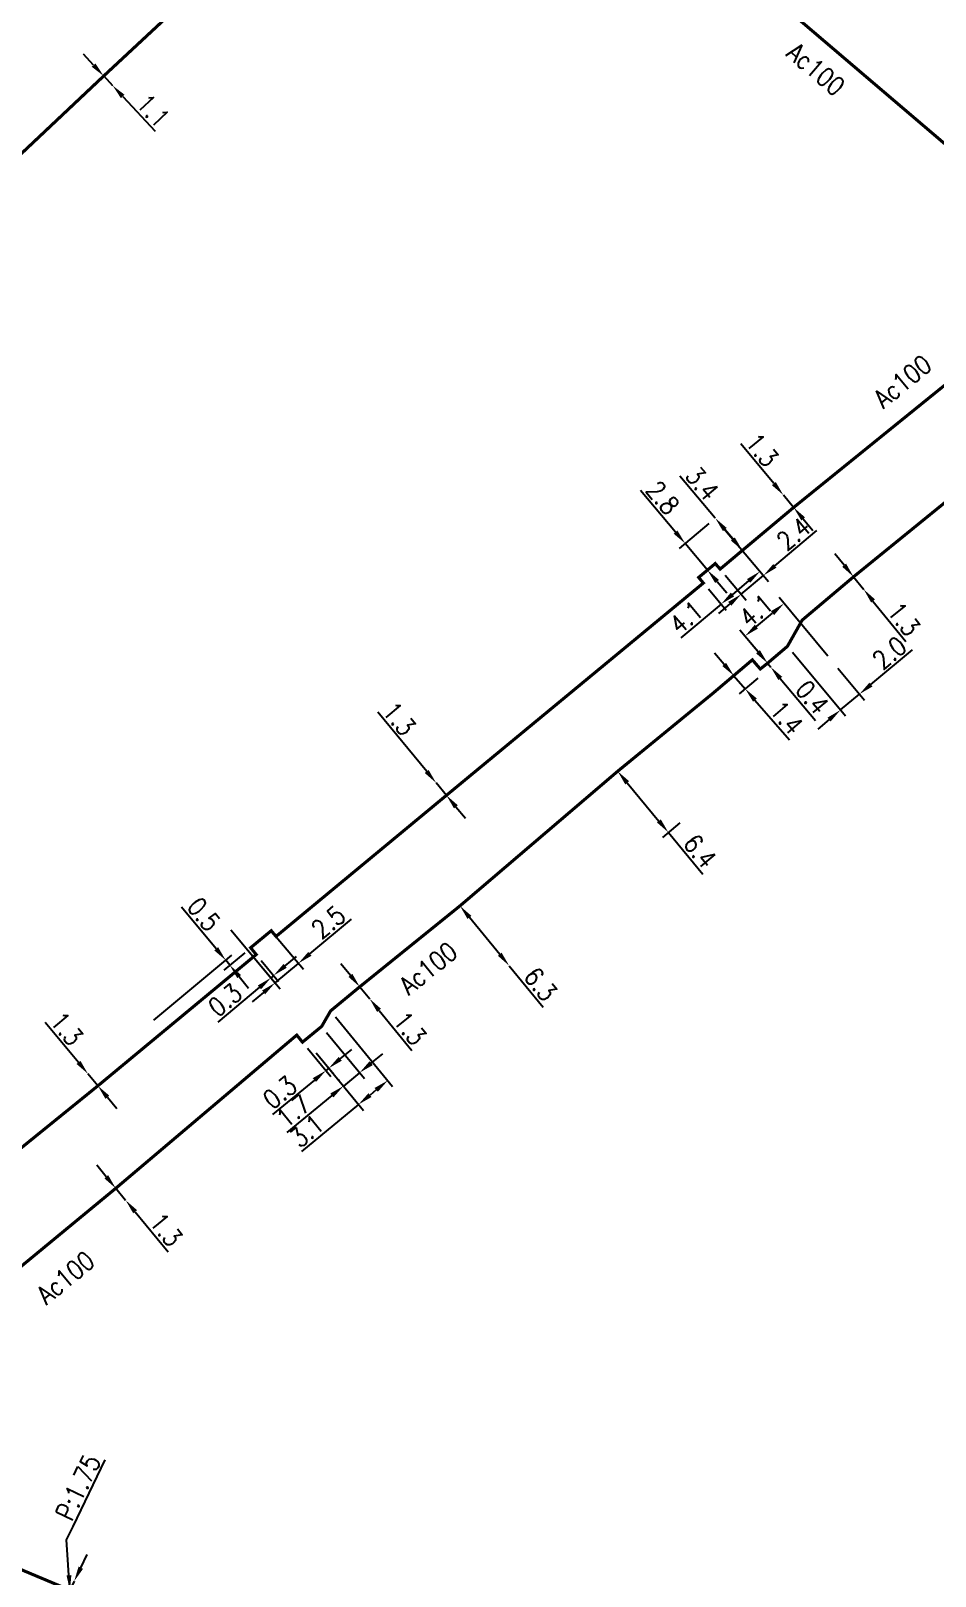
# Model space of a CAD drawing. Header units: millimetres. Extents: x 138988 to 140002, y 128990 to 130001.
# Drawn here: x 139111.2 to 139184.2, y 129249.7 to 129374.2 of the extents above; entities that cross this region are included whole.
import ezdxf
from ezdxf.enums import TextEntityAlignment as Align

# ---------------------------------------------------------------- set-up
doc = ezdxf.new("R2010")
doc.units = ezdxf.units.MM
doc.header["$PDMODE"] = 34
doc.linetypes.add('L_25_AP', pattern=[2000, 1000, 1000])
doc.layers.get('Defpoints').update_dxf_attribs({"linetype": 'CONTINUOUS'})
doc.layers.add('L_150', color=1, linetype='CONTINUOUS')
doc.styles.get("Standard").update_dxf_attribs({"font": 'romans.shx', "width": 0.85})
doc.dimstyles.get("Standard").update_dxf_attribs({"dimtxt": 1.5, "dimasz": 1.2, "dimexe": 0.625, "dimexo": 0.625, "dimgap": 0.25, "dimtad": 1, "dimdec": 1, "dimzin": 0, "dimdsep": 46, "dimtxsty": 'Standard', "dimcen": -0.5, "dimadec": 0, "dimazin": 0, "dimtfac": 1, "dimtdec": 1, "dimtmove": 0, "dimatfit": 3, "dimfxl": 0, "dimtolj": 1, "dimtzin": 0, "dimarcsym": 0})

# ---------------------------------------------------------------- blocks, each defined once
blk = doc.blocks.new('*D974')
at = {"layer": 'Defpoints', "color": 0, "linetype": 'Continuous', "transparency": 16777216}
for p in [(139128.97, 129300.36), (139126.96, 129299.35), (139120.67, 129294.12)]:
    blk.add_point(p, dxfattribs=at)
at = {"layer": 'L_150', "color": 0, "linetype": 'Continuous', "lineweight": -2, "transparency": 16777216}
for p, q in [((139126.2, 129300.27), (139123.4, 129303.63)), ((139121.15, 129294.52), (139127.44, 129299.75)), ((139128.49, 129299.96), (139126.8, 129298.56)), ((139127.28, 129298.96), (139126.96, 129299.35)), ((139128.05, 129298.04), (139128.81, 129297.11))]:
    blk.add_line(p, q, dxfattribs=at)
at = {"layer": 'L_150', "color": 0, "linetype": 'Continuous', "transparency": 16777216}
for points in [[(139126.35, 129300.4), (139126.04, 129300.14), (139126.96, 129299.35)], [(139128.2, 129298.16), (139127.89, 129297.91), (139127.28, 129298.96)]]:
    blk.add_solid(points, dxfattribs=at)
at = {"layer": 'L_150', "color": 0, "linetype": 'Continuous', "transparency": 16777216, "insert": (139125.19, 129303.05), "char_height": 1.5, "attachment_point": 5, "rotation": 309.6873}
blk.add_mtext('\\A1;0.5', dxfattribs=at)
blk = doc.blocks.new('*D975')
at = {"layer": 'Defpoints', "color": 0, "linetype": 'Continuous', "transparency": 16777216}
for p in [(139126.98, 129302.28), (139129.42, 129299.81), (139130.6, 129297.93)]:
    blk.add_point(p, dxfattribs=at)
at = {"layer": 'L_150', "color": 0, "linetype": 'Continuous', "lineweight": -2, "transparency": 16777216}
for p, q in [((139127.38, 129301.8), (139131, 129297.45)), ((139129.82, 129299.33), (139131.23, 129297.65)), ((139131.75, 129298.89), (139132.67, 129299.66)), ((139130.83, 129298.13), (139130.6, 129297.93)), ((139129.68, 129297.17), (139126.32, 129294.37))]:
    blk.add_line(p, q, dxfattribs=at)
at = {"layer": 'L_150', "color": 0, "linetype": 'Continuous', "transparency": 16777216}
for points in [[(139131.62, 129299.05), (139131.88, 129298.74), (139130.83, 129298.13)], [(139129.55, 129297.32), (139129.81, 129297.01), (139130.6, 129297.93)]]:
    blk.add_solid(points, dxfattribs=at)
at = {"layer": 'L_150', "color": 0, "linetype": 'Continuous', "transparency": 16777216, "insert": (139126.9, 129296.15), "char_height": 1.5, "attachment_point": 5, "rotation": 39.8017}
blk.add_mtext('\\A1;0.3', dxfattribs=at)
blk = doc.blocks.new('*D976')
at = {"layer": 'Defpoints', "color": 0, "linetype": 'Continuous', "transparency": 16777216}
for p in [(139126.98, 129302.28), (139130.63, 129301.73), (139130.94, 129297.53)]:
    blk.add_point(p, dxfattribs=at)
at = {"layer": 'L_150', "color": 0, "linetype": 'Continuous', "lineweight": -2, "transparency": 16777216}
for p, q in [((139127.38, 129301.8), (139131.34, 129297.05)), ((139133.74, 129299.87), (139137.1, 129302.67)), ((139131.03, 129301.25), (139133.22, 129298.62)), ((139130.94, 129297.53), (139132.82, 129299.1)), ((139130.02, 129296.76), (139129.09, 129295.99))]:
    blk.add_line(p, q, dxfattribs=at)
at = {"layer": 'L_150', "color": 0, "linetype": 'Continuous', "transparency": 16777216}
for points in [[(139133.62, 129300.02), (139133.87, 129299.71), (139132.82, 129299.1)], [(139129.89, 129296.91), (139130.14, 129296.61), (139130.94, 129297.53)]]:
    blk.add_solid(points, dxfattribs=at)
at = {"layer": 'L_150', "color": 0, "linetype": 'Continuous', "transparency": 16777216, "insert": (139135.24, 129302.42), "char_height": 1.5, "attachment_point": 5, "rotation": 39.8017}
blk.add_mtext('\\A1;2.5', dxfattribs=at)
blk = doc.blocks.new('*D977')
at = {"layer": 'Defpoints', "color": 0, "linetype": 'Continuous', "transparency": 16777216}
for p in [(139143.93, 129313.64), (139143.93, 129313.64), (139144.76, 129312.64)]:
    blk.add_point(p, dxfattribs=at)
at = {"layer": 'L_150', "color": 0, "linetype": 'Continuous', "lineweight": -2, "transparency": 16777216}
for p, q in [((139143.17, 129314.56), (139139.22, 129319.33)), ((139144.76, 129312.64), (139143.93, 129313.64)), ((139145.53, 129311.71), (139146.29, 129310.79))]:
    blk.add_line(p, q, dxfattribs=at)
at = {"layer": 'L_150', "color": 0, "linetype": 'Continuous', "transparency": 16777216}
for points in [[(139143.32, 129314.69), (139143.01, 129314.44), (139143.93, 129313.64)], [(139145.68, 129311.84), (139145.37, 129311.59), (139144.76, 129312.64)]]:
    blk.add_solid(points, dxfattribs=at)
at = {"layer": 'L_150', "color": 0, "linetype": 'Continuous', "transparency": 16777216, "insert": (139140.95, 129318.81), "char_height": 1.5, "attachment_point": 5, "rotation": 309.6167}
blk.add_mtext('\\A1;1.3', dxfattribs=at)
blk = doc.blocks.new('*D978')
at = {"layer": 'Defpoints', "color": 0, "linetype": 'Continuous', "transparency": 16777216}
for p in [(139166.44, 129334.98), (139166.83, 129330.87), (139170.33, 129330.36)]:
    blk.add_point(p, dxfattribs=at)
at = {"layer": 'L_150', "color": 0, "linetype": 'Continuous', "lineweight": -2, "transparency": 16777216}
for p, q in [((139166.84, 129334.5), (139170.73, 129329.88)), ((139171.24, 129331.13), (139174.64, 129333.98)), ((139167.23, 129330.39), (139168.93, 129328.37)), ((139168.53, 129328.85), (139170.33, 129330.36)), ((139167.61, 129328.07), (139166.69, 129327.3))]:
    blk.add_line(p, q, dxfattribs=at)
at = {"layer": 'L_150', "color": 0, "linetype": 'Continuous', "transparency": 16777216}
for points in [[(139171.12, 129331.28), (139171.37, 129330.98), (139170.33, 129330.36)], [(139167.48, 129328.23), (139167.74, 129327.92), (139168.53, 129328.85)]]:
    blk.add_solid(points, dxfattribs=at)
at = {"layer": 'L_150', "color": 0, "linetype": 'Continuous', "transparency": 16777216, "insert": (139172.76, 129333.71), "char_height": 1.5, "attachment_point": 5, "rotation": 40.0816}
blk.add_mtext('\\A1;2.4', dxfattribs=at)
blk = doc.blocks.new('*D979')
at = {"layer": 'Defpoints', "color": 0, "linetype": 'Continuous', "transparency": 16777216}
for p in [(139166.44, 129334.98), (139170.05, 129330.69), (139165.48, 129329.75)]:
    blk.add_point(p, dxfattribs=at)
at = {"layer": 'L_150', "color": 0, "linetype": 'Continuous', "lineweight": -2, "transparency": 16777216}
for p, q in [((139166.84, 129334.5), (139170.45, 129330.21)), ((139165.89, 129329.27), (139167.31, 129327.57)), ((139169.13, 129329.92), (139167.83, 129328.82)), ((139166.91, 129328.05), (139163.67, 129325.32))]:
    blk.add_line(p, q, dxfattribs=at)
at = {"layer": 'L_150', "color": 0, "linetype": 'Continuous', "transparency": 16777216}
for points in [[(139169, 129330.07), (139169.26, 129329.77), (139170.05, 129330.69)], [(139167.7, 129328.98), (139167.96, 129328.67), (139166.91, 129328.05)]]:
    blk.add_solid(points, dxfattribs=at)
at = {"layer": 'L_150', "color": 0, "linetype": 'Continuous', "transparency": 16777216, "insert": (139164.1, 129326.99), "char_height": 1.5, "attachment_point": 5, "rotation": 40.0816}
blk.add_mtext('\\A1;4.1', dxfattribs=at)
blk = doc.blocks.new('*D980')
at = {"layer": 'Defpoints', "color": 0, "linetype": 'Continuous', "transparency": 16777216}
for p in [(139166.39, 129334.94), (139164.01, 129332.94), (139166.44, 129331.32)]:
    blk.add_point(p, dxfattribs=at)
at = {"layer": 'L_150', "color": 0, "linetype": 'Continuous', "lineweight": -2, "transparency": 16777216}
for p, q in [((139163.23, 129333.85), (139160.42, 129337.2)), ((139165.91, 129334.54), (139163.53, 129332.53)), ((139165.81, 129330.79), (139164.01, 129332.94)), ((139165.96, 129330.92), (139165.33, 129330.39)), ((139166.58, 129329.87), (139167.36, 129328.96))]:
    blk.add_line(p, q, dxfattribs=at)
at = {"layer": 'L_150', "color": 0, "linetype": 'Continuous', "transparency": 16777216}
for points in [[(139163.39, 129333.98), (139163.08, 129333.73), (139164.01, 129332.94)], [(139166.74, 129330), (139166.43, 129329.75), (139165.81, 129330.79)]]:
    blk.add_solid(points, dxfattribs=at)
at = {"layer": 'L_150', "color": 0, "linetype": 'Continuous', "transparency": 16777216, "insert": (139162.21, 129336.63), "char_height": 1.5, "attachment_point": 5, "rotation": 310.0816}
blk.add_mtext('\\A1;2.8', dxfattribs=at)
blk = doc.blocks.new('*D981')
at = {"layer": 'Defpoints', "color": 0, "linetype": 'Continuous', "transparency": 16777216}
for p in [(139166.44, 129334.98), (139166.44, 129334.98), (139168.63, 129332.38)]:
    blk.add_point(p, dxfattribs=at)
at = {"layer": 'L_150', "color": 0, "linetype": 'Continuous', "lineweight": -2, "transparency": 16777216}
for p, q in [((139166.44, 129334.98), (139163.58, 129338.37)), ((139167.85, 129333.3), (139167.21, 129334.06))]:
    blk.add_line(p, q, dxfattribs=at)
at = {"layer": 'L_150', "color": 0, "linetype": 'Continuous', "transparency": 16777216}
for points in [[(139167.36, 129334.19), (139167.06, 129333.93), (139166.44, 129334.98)], [(139168.01, 129333.43), (139167.7, 129333.17), (139168.63, 129332.38)]]:
    blk.add_solid(points, dxfattribs=at)
at = {"layer": 'L_150', "color": 0, "linetype": 'Continuous', "transparency": 16777216, "insert": (139165.39, 129337.78), "char_height": 1.5, "attachment_point": 5, "rotation": 310.0816}
blk.add_mtext('\\A1;3.4', dxfattribs=at)
blk = doc.blocks.new('*D982')
at = {"layer": 'Defpoints', "color": 0, "linetype": 'Continuous', "transparency": 16777216}
for p in [(139171.93, 129336.84), (139171.93, 129336.84), (139172.76, 129335.84)]:
    blk.add_point(p, dxfattribs=at)
at = {"layer": 'L_150', "color": 0, "linetype": 'Continuous', "lineweight": -2, "transparency": 16777216}
for p, q in [((139171.17, 129337.76), (139168.49, 129340.98)), ((139172.76, 129335.84), (139171.93, 129336.84)), ((139173.53, 129334.92), (139174.3, 129333.99))]:
    blk.add_line(p, q, dxfattribs=at)
at = {"layer": 'L_150', "color": 0, "linetype": 'Continuous', "transparency": 16777216}
for points in [[(139171.32, 129337.89), (139171.01, 129337.63), (139171.93, 129336.84)], [(139173.68, 129335.04), (139173.38, 129334.79), (139172.76, 129335.84)]]:
    blk.add_solid(points, dxfattribs=at)
at = {"layer": 'L_150', "color": 0, "linetype": 'Continuous', "transparency": 16777216, "insert": (139170.21, 129340.47), "char_height": 1.5, "attachment_point": 5, "rotation": 309.7479}
blk.add_mtext('\\A1;1.3', dxfattribs=at)
blk = doc.blocks.new('*D986')
at = {"layer": 'Defpoints', "color": 0, "linetype": 'Continuous', "transparency": 16777216}
for p in [(139118.09, 129280.97), (139118.89, 129280.01), (139118.89, 129280.01)]:
    blk.add_point(p, dxfattribs=at)
at = {"layer": 'L_150', "color": 0, "linetype": 'Continuous', "lineweight": -2, "transparency": 16777216}
for p, q in [((139117.33, 129281.9), (139116.57, 129282.83)), ((139118.09, 129280.97), (139118.89, 129280.01)), ((139119.65, 129279.08), (139122.32, 129275.85))]:
    blk.add_line(p, q, dxfattribs=at)
at = {"layer": 'L_150', "color": 0, "linetype": 'Continuous', "transparency": 16777216}
for points in [[(139117.48, 129282.03), (139117.18, 129281.77), (139118.09, 129280.97)], [(139119.81, 129279.21), (139119.5, 129278.96), (139118.89, 129280.01)]]:
    blk.add_solid(points, dxfattribs=at)
at = {"layer": 'L_150', "color": 0, "linetype": 'Continuous', "transparency": 16777216, "insert": (139122.14, 129277.64), "char_height": 1.5, "attachment_point": 5, "rotation": 309.5068}
blk.add_mtext('\\A1;1.3', dxfattribs=at)
blk = doc.blocks.new('*D987')
at = {"layer": 'Defpoints', "color": 0, "linetype": 'Continuous', "transparency": 16777216}
for p in [(139137.77, 129297.21), (139138.57, 129296.24), (139138.57, 129296.24)]:
    blk.add_point(p, dxfattribs=at)
at = {"layer": 'L_150', "color": 0, "linetype": 'Continuous', "lineweight": -2, "transparency": 16777216}
for p, q in [((139137.01, 129298.13), (139136.25, 129299.06)), ((139137.77, 129297.21), (139138.57, 129296.24)), ((139139.33, 129295.31), (139141.98, 129292.07))]:
    blk.add_line(p, q, dxfattribs=at)
at = {"layer": 'L_150', "color": 0, "linetype": 'Continuous', "transparency": 16777216}
for points in [[(139137.17, 129298.26), (139136.86, 129298.01), (139137.77, 129297.21)], [(139139.48, 129295.44), (139139.17, 129295.18), (139138.57, 129296.24)]]:
    blk.add_solid(points, dxfattribs=at)
at = {"layer": 'L_150', "color": 0, "linetype": 'Continuous', "transparency": 16777216, "insert": (139141.81, 129293.86), "char_height": 1.5, "attachment_point": 5, "rotation": 309.3255}
blk.add_mtext('\\A1;1.3', dxfattribs=at)
blk = doc.blocks.new('*D988')
at = {"layer": 'Defpoints', "color": 0, "linetype": 'Continuous', "transparency": 16777216}
for p in [(139145.85, 129303.73), (139149.82, 129298.91), (139149.82, 129298.91)]:
    blk.add_point(p, dxfattribs=at)
at = {"layer": 'L_150', "color": 0, "linetype": 'Continuous', "lineweight": -2, "transparency": 16777216}
for p, q in [((139146.61, 129302.81), (139149.06, 129299.83)), ((139149.82, 129298.91), (139152.57, 129295.58))]:
    blk.add_line(p, q, dxfattribs=at)
at = {"layer": 'L_150', "color": 0, "linetype": 'Continuous', "transparency": 16777216}
for points in [[(139146.77, 129302.93), (139146.46, 129302.68), (139145.85, 129303.73)], [(139149.21, 129299.96), (139148.91, 129299.71), (139149.82, 129298.91)]]:
    blk.add_solid(points, dxfattribs=at)
at = {"layer": 'L_150', "color": 0, "linetype": 'Continuous', "transparency": 16777216, "insert": (139152.35, 129297.42), "char_height": 1.5, "attachment_point": 5, "rotation": 309.5053}
blk.add_mtext('\\A1;6.3', dxfattribs=at)
blk = doc.blocks.new('*D989')
at = {"layer": 'Defpoints', "color": 0, "linetype": 'Continuous', "transparency": 16777216}
for p in [(139158.57, 129314.58), (139164.06, 129310.82), (139162.66, 129309.65)]:
    blk.add_point(p, dxfattribs=at)
at = {"layer": 'L_150', "color": 0, "linetype": 'Continuous', "lineweight": -2, "transparency": 16777216}
for p, q in [((139159.34, 129313.65), (139161.89, 129310.57)), ((139163.58, 129310.42), (139162.18, 129309.25)), ((139162.66, 129309.65), (139165.45, 129306.29))]:
    blk.add_line(p, q, dxfattribs=at)
at = {"layer": 'L_150', "color": 0, "linetype": 'Continuous', "transparency": 16777216}
for points in [[(139159.49, 129313.78), (139159.18, 129313.52), (139158.57, 129314.58)], [(139162.05, 129310.7), (139161.74, 129310.45), (139162.66, 129309.65)]]:
    blk.add_solid(points, dxfattribs=at)
at = {"layer": 'L_150', "color": 0, "linetype": 'Continuous', "transparency": 16777216, "insert": (139165.21, 129308.14), "char_height": 1.5, "attachment_point": 5, "rotation": 309.6857}
blk.add_mtext('\\A1;6.4', dxfattribs=at)
blk = doc.blocks.new('*D990')
at = {"layer": 'Defpoints', "color": 0, "linetype": 'Continuous', "transparency": 16777216}
for p in [(139169.43, 129323.56), (139170.33, 129322.49), (139168.86, 129321.22)]:
    blk.add_point(p, dxfattribs=at)
at = {"layer": 'L_150', "color": 0, "linetype": 'Continuous', "lineweight": -2, "transparency": 16777216}
for p, q in [((139167.16, 129323.19), (139166.38, 129324.1)), ((139168.96, 129323.16), (139167.47, 129321.87)), ((139167.94, 129322.28), (139168.86, 129321.22)), ((139169.86, 129322.09), (139168.38, 129320.82)), ((139169.64, 129320.31), (139172.42, 129317.1))]:
    blk.add_line(p, q, dxfattribs=at)
at = {"layer": 'L_150', "color": 0, "linetype": 'Continuous', "transparency": 16777216}
for points in [[(139167.31, 129323.32), (139167.01, 129323.06), (139167.94, 129322.28)], [(139169.79, 129320.45), (139169.49, 129320.18), (139168.86, 129321.22)]]:
    blk.add_solid(points, dxfattribs=at)
at = {"layer": 'L_150', "color": 0, "linetype": 'Continuous', "transparency": 16777216, "insert": (139172.18, 129318.9), "char_height": 1.5, "attachment_point": 5, "rotation": 310.7808}
blk.add_mtext('\\A1;1.4', dxfattribs=at)
blk = doc.blocks.new('*D991')
at = {"layer": 'Defpoints', "color": 0, "linetype": 'Continuous', "transparency": 16777216}
for p in [(139177.59, 129330.25), (139178.41, 129329.24), (139178.41, 129329.24)]:
    blk.add_point(p, dxfattribs=at)
at = {"layer": 'L_150', "color": 0, "linetype": 'Continuous', "lineweight": -2, "transparency": 16777216}
for p, q in [((139176.84, 129331.18), (139176.08, 129332.11)), ((139177.59, 129330.25), (139178.41, 129329.24)), ((139179.16, 129328.3), (139181.8, 129325.05))]:
    blk.add_line(p, q, dxfattribs=at)
at = {"layer": 'L_150', "color": 0, "linetype": 'Continuous', "transparency": 16777216}
for points in [[(139176.99, 129331.31), (139176.68, 129331.06), (139177.59, 129330.25)], [(139179.32, 129328.43), (139179.01, 129328.18), (139178.41, 129329.24)]]:
    blk.add_solid(points, dxfattribs=at)
at = {"layer": 'L_150', "color": 0, "linetype": 'Continuous', "transparency": 16777216, "insert": (139181.64, 129326.84), "char_height": 1.5, "attachment_point": 5, "rotation": 308.9813}
blk.add_mtext('\\A1;1.3', dxfattribs=at)
blk = doc.blocks.new('*D1005')
at = {"layer": 'Defpoints', "color": 0, "linetype": 'Continuous', "transparency": 16777216}
for p in [(139115.85, 129290.2), (139115.85, 129290.2), (139116.65, 129289.23)]:
    blk.add_point(p, dxfattribs=at)
at = {"layer": 'L_150', "color": 0, "linetype": 'Continuous', "lineweight": -2, "transparency": 16777216}
for p, q in [((139115.09, 129291.12), (139112.41, 129294.34)), ((139116.65, 129289.23), (139115.85, 129290.2)), ((139117.42, 129288.31), (139118.18, 129287.39))]:
    blk.add_line(p, q, dxfattribs=at)
at = {"layer": 'L_150', "color": 0, "linetype": 'Continuous', "transparency": 16777216}
for points in [[(139115.24, 129291.25), (139114.93, 129290.99), (139115.85, 129290.2)], [(139117.57, 129288.44), (139117.26, 129288.18), (139116.65, 129289.23)]]:
    blk.add_solid(points, dxfattribs=at)
at = {"layer": 'L_150', "color": 0, "linetype": 'Continuous', "transparency": 16777216, "insert": (139114.13, 129293.83), "char_height": 1.5, "attachment_point": 5, "rotation": 309.6993}
blk.add_mtext('\\A1;1.3', dxfattribs=at)
blk = doc.blocks.new('*D1050')
at = {"layer": 'Defpoints', "color": 0, "linetype": 'Continuous', "transparency": 16777216}
for p in [(139114.74, 129249.31), (139114.74, 129249.31), (139114.4, 129248.59)]:
    blk.add_point(p, dxfattribs=at)
at = {"layer": 'L_150', "color": 0, "linetype": 'Continuous', "lineweight": -2, "transparency": 16777216}
for p, q in [((139115.27, 129250.39), (139115.79, 129251.47)), ((139114.74, 129249.31), (139114.4, 129248.59)), ((139113.87, 129247.51), (139111.97, 129243.57))]:
    blk.add_line(p, q, dxfattribs=at)
at = {"layer": 'L_150', "color": 0, "linetype": 'Continuous', "transparency": 16777216}
for points in [[(139115.09, 129250.48), (139115.45, 129250.3), (139114.74, 129249.31)], [(139113.69, 129247.59), (139114.05, 129247.42), (139114.4, 129248.59)]]:
    blk.add_solid(points, dxfattribs=at)
at = {"layer": 'L_150', "color": 0, "linetype": 'Continuous', "transparency": 16777216, "insert": (139111.76, 129245.43), "char_height": 1.5, "attachment_point": 5, "rotation": 64.2284}
blk.add_mtext('\\A1;0.8', dxfattribs=at)
blk = doc.blocks.new('*D1078')
at = {"layer": 'Defpoints', "color": 0, "linetype": 'Continuous', "transparency": 16777216}
for p in [(139117.12, 129370.61), (139117.84, 129369.84), (139117.84, 129369.84)]:
    blk.add_point(p, dxfattribs=at)
at = {"layer": 'L_150', "color": 0, "linetype": 'Continuous', "lineweight": -2, "transparency": 16777216}
for p, q in [((139116.3, 129371.48), (139115.48, 129372.36)), ((139117.12, 129370.61), (139117.84, 129369.84)), ((139118.65, 129368.96), (139121.26, 129366.16))]:
    blk.add_line(p, q, dxfattribs=at)
at = {"layer": 'L_150', "color": 0, "linetype": 'Continuous', "transparency": 16777216}
for points in [[(139116.45, 129371.62), (139116.16, 129371.35), (139117.12, 129370.61)], [(139118.8, 129369.1), (139118.51, 129368.82), (139117.84, 129369.84)]]:
    blk.add_solid(points, dxfattribs=at)
at = {"layer": 'L_150', "color": 0, "linetype": 'Continuous', "transparency": 16777216, "insert": (139121.1, 129367.81), "char_height": 1.5, "attachment_point": 5, "rotation": 313.0064}
blk.add_mtext('\\A1;1.1', dxfattribs=at)
blk = doc.blocks.new('*D1235')
at = {"layer": 'Defpoints', "color": 0, "linetype": 'Continuous', "transparency": 16777216}
for p in [(139172.26, 129324.65), (139175.93, 129323.37), (139178.07, 129320.8)]:
    blk.add_point(p, dxfattribs=at)
at = {"layer": 'L_150', "color": 0, "linetype": 'Continuous', "lineweight": -2, "transparency": 16777216}
for p, q in [((139172.66, 129324.17), (139176.94, 129319.04)), ((139178.99, 129321.57), (139182.35, 129324.37)), ((139176.33, 129322.89), (139178.47, 129320.32)), ((139176.54, 129319.52), (139178.07, 129320.8)), ((139175.62, 129318.75), (139174.7, 129317.98))]:
    blk.add_line(p, q, dxfattribs=at)
at = {"layer": 'L_150', "color": 0, "linetype": 'Continuous', "transparency": 16777216}
for points in [[(139178.87, 129321.72), (139179.12, 129321.41), (139178.07, 129320.8)], [(139175.49, 129318.9), (139175.74, 129318.59), (139176.54, 129319.52)]]:
    blk.add_solid(points, dxfattribs=at)
at = {"layer": 'L_150', "color": 0, "linetype": 'Continuous', "transparency": 16777216, "insert": (139180.49, 129324.12), "char_height": 1.5, "attachment_point": 5, "rotation": 39.8432}
blk.add_mtext('\\A1;2.0', dxfattribs=at)
blk = doc.blocks.new('*D1236')
at = {"layer": 'Defpoints', "color": 0, "linetype": 'Continuous', "transparency": 16777216}
for p in [(139171.98, 129328.1), (139170.66, 129323.29), (139175.93, 129323.37)]:
    blk.add_point(p, dxfattribs=at)
at = {"layer": 'L_150', "color": 0, "linetype": 'Continuous', "lineweight": -2, "transparency": 16777216}
for p, q in [((139175.53, 129323.85), (139171.58, 129328.58)), ((139169.76, 129326.24), (139171.06, 129327.33)), ((139170.26, 129323.77), (139168.43, 129325.95))]:
    blk.add_line(p, q, dxfattribs=at)
at = {"layer": 'L_150', "color": 0, "linetype": 'Continuous', "transparency": 16777216}
for points in [[(139170.93, 129327.48), (139171.19, 129327.17), (139171.98, 129328.1)], [(139169.63, 129326.39), (139169.88, 129326.08), (139168.84, 129325.47)]]:
    blk.add_solid(points, dxfattribs=at)
at = {"layer": 'L_150', "color": 0, "linetype": 'Continuous', "transparency": 16777216, "insert": (139169.74, 129327.53), "char_height": 1.5, "attachment_point": 5, "rotation": 39.8432}
blk.add_mtext('\\A1;4.1', dxfattribs=at)
blk = doc.blocks.new('*D1237')
at = {"layer": 'Defpoints', "color": 0, "linetype": 'Continuous', "transparency": 16777216}
for p in [(139170.66, 129323.29), (139170.91, 129322.98), (139170.91, 129322.98)]:
    blk.add_point(p, dxfattribs=at)
at = {"layer": 'L_150', "color": 0, "linetype": 'Continuous', "lineweight": -2, "transparency": 16777216}
for p, q in [((139169.89, 129324.21), (139169.12, 129325.13)), ((139170.66, 129323.29), (139170.91, 129322.98)), ((139171.68, 129322.06), (139174.52, 129318.66))]:
    blk.add_line(p, q, dxfattribs=at)
at = {"layer": 'L_150', "color": 0, "linetype": 'Continuous', "transparency": 16777216}
for points in [[(139170.04, 129324.34), (139169.73, 129324.08), (139170.66, 129323.29)], [(139171.84, 129322.19), (139171.53, 129321.93), (139170.91, 129322.98)]]:
    blk.add_solid(points, dxfattribs=at)
at = {"layer": 'L_150', "color": 0, "linetype": 'Continuous', "transparency": 16777216, "insert": (139174.25, 129320.54), "char_height": 1.5, "attachment_point": 5, "rotation": 309.8432}
blk.add_mtext('\\A1;0.4', dxfattribs=at)
blk = doc.blocks.new('*D1238')
at = {"layer": 'Defpoints', "color": 0, "linetype": 'Continuous', "transparency": 16777216}
for p in [(139133.15, 129292.75), (139133.85, 129292.37), (139135.27, 129290.65)]:
    blk.add_point(p, dxfattribs=at)
at = {"layer": 'L_150', "color": 0, "linetype": 'Continuous', "lineweight": -2, "transparency": 16777216}
for p, q in [((139133.55, 129292.27), (139135.44, 129289.97)), ((139134.25, 129291.89), (139135.67, 129290.16)), ((139136.2, 129291.41), (139137.12, 129292.17)), ((139135.27, 129290.65), (139135.04, 129290.46)), ((139134.11, 129289.69), (139130.73, 129286.92))]:
    blk.add_line(p, q, dxfattribs=at)
at = {"layer": 'L_150', "color": 0, "linetype": 'Continuous', "transparency": 16777216}
for points in [[(139136.07, 129291.56), (139136.32, 129291.25), (139135.27, 129290.65)], [(139133.98, 129289.85), (139134.24, 129289.54), (139135.04, 129290.46)]]:
    blk.add_solid(points, dxfattribs=at)
at = {"layer": 'L_150', "color": 0, "linetype": 'Continuous', "transparency": 16777216, "insert": (139131.32, 129288.7), "char_height": 1.5, "attachment_point": 5, "rotation": 39.4105}
blk.add_mtext('\\A1;0.3', dxfattribs=at)
blk = doc.blocks.new('*D1239')
at = {"layer": 'Defpoints', "color": 0, "linetype": 'Continuous', "transparency": 16777216}
for p in [(139135.42, 129295.27), (139133.85, 129292.37), (139137.67, 129287.73)]:
    blk.add_point(p, dxfattribs=at)
at = {"layer": 'L_150', "color": 0, "linetype": 'Continuous', "lineweight": -2, "transparency": 16777216}
for p, q in [((139135.81, 129294.79), (139140.42, 129289.18)), ((139134.25, 129291.89), (139138.07, 129287.24)), ((139139.1, 129288.9), (139138.6, 129288.49)), ((139137.67, 129287.73), (139133.06, 129283.94))]:
    blk.add_line(p, q, dxfattribs=at)
at = {"layer": 'L_150', "color": 0, "linetype": 'Continuous', "transparency": 16777216}
for points in [[(139138.97, 129289.06), (139139.23, 129288.75), (139140.03, 129289.66)], [(139138.47, 129288.64), (139138.72, 129288.33), (139137.67, 129287.73)]]:
    blk.add_solid(points, dxfattribs=at)
at = {"layer": 'L_150', "color": 0, "linetype": 'Continuous', "transparency": 16777216, "insert": (139133.51, 129285.6), "char_height": 1.5, "attachment_point": 5, "rotation": 39.4105}
blk.add_mtext('\\A1;3.1', dxfattribs=at)
blk = doc.blocks.new('*D1240')
at = {"layer": 'Defpoints', "color": 0, "linetype": 'Continuous', "transparency": 16777216}
for p in [(139134.7, 129294.02), (139136.45, 129289.21), (139136.49, 129289.16)]:
    blk.add_point(p, dxfattribs=at)
at = {"layer": 'L_150', "color": 0, "linetype": 'Continuous', "lineweight": -2, "transparency": 16777216}
for p, q in [((139135.1, 129293.54), (139138.16, 129289.81)), ((139138.69, 129291.05), (139139.62, 129291.82)), ((139137.76, 129290.29), (139136.45, 129289.21)), ((139136.1, 129289.64), (139136.05, 129289.7)), ((139135.52, 129288.45), (139131.9, 129285.48))]:
    blk.add_line(p, q, dxfattribs=at)
at = {"layer": 'L_150', "color": 0, "linetype": 'Continuous', "transparency": 16777216}
for points in [[(139138.56, 129291.21), (139138.82, 129290.9), (139137.76, 129290.29)], [(139135.39, 129288.61), (139135.65, 129288.3), (139136.45, 129289.21)]]:
    blk.add_solid(points, dxfattribs=at)
at = {"layer": 'L_150', "color": 0, "linetype": 'Continuous', "transparency": 16777216, "insert": (139132.42, 129287.2), "char_height": 1.5, "attachment_point": 5, "rotation": 39.4105}
blk.add_mtext('\\A1;1.7', dxfattribs=at)

msp = doc.modelspace()

# ---------------------------------------------------------------- linework, layer by layer
at = {"layer": 'L_150', "linetype": 'L_25_AP', "const_width": 0.25, "flags": 128}
for points in [[(139000, 129259.01), (139012.47, 129272.41), (139023.55, 129283.38), (139044.2, 129302.14), (139064.48, 129321.16), (139094.12, 129348.94), (139117.12, 129370.61), (139139.79, 129391.7), (139141.69, 129393.63), (139144.44, 129396.23), (139145.6, 129397.34), (139145.6, 129397.34), (139145.6, 129397.34), (139145.6, 129397.34), (139145.6, 129397.34), (139145.6, 129397.34), (139151.34, 129409.19), (139151.34, 129409.19), (139152.18, 129411.04), (139153.28, 129412.94), (139153.45, 129413.55), (139154.7, 129415.76), (139162.6, 129430.5), (139163.06, 129431.93), (139171.37, 129457.53), (139189.8, 129519.45), (139193.18, 129531.81), (139198.43, 129554.97), (139201.53, 129569.46), (139206.15, 129590.56), (139208.69, 129602.22), (139209.66, 129605.65), (139210.58, 129609.08)], [(139245.64, 129313.27), (139243.43, 129315.14), (139222.01, 129333.36), (139203.32, 129349.48), (139196.7, 129355.92), (139195.03, 129356.55), (139190.13, 129360.73), (139150.67, 129394.34), (139146.99, 129397.47), (139146.34, 129396.71), (139145.6, 129397.34)], [(139195.03, 129356.55), (139195.92, 129354.63), (139192.89, 129352.12), (139192.89, 129352.12), (139192.89, 129352.12), (139172.76, 129335.84), (139168.63, 129332.38), (139166.83, 129330.87), (139166.44, 129331.32), (139165.1, 129330.2), (139165.48, 129329.75), (139144.76, 129312.64), (139131.02, 129301.27), (139131.02, 129301.27), (139130.63, 129301.73), (139128.97, 129300.36), (139129.42, 129299.81), (139116.65, 129289.23), (139090.97, 129268.44), (139090.78, 129268.67), (139089.84, 129267.91), (139090.04, 129267.69), (139085.08, 129263.68), (139083.97, 129262.75), (139083.78, 129262.98), (139083.43, 129262.69)], [(139090.52, 129259.08), (139093.42, 129260.21), (139093.42, 129260.21), (139093.42, 129260.21), (139097.74, 129263.77), (139097.52, 129264), (139103.54, 129268.97), (139118.09, 129280.97), (139132.69, 129293.32), (139133.15, 129292.75), (139134.7, 129294.02), (139135.42, 129295.27), (139137.77, 129297.21), (139145.85, 129303.73), (139158.57, 129314.58), (139166.27, 129320.88), (139169.43, 129323.56), (139170.07, 129322.82), (139170.66, 129323.29), (139172.26, 129324.65), (139173.45, 129326.76), (139177.59, 129330.25), (139200.35, 129348.74), (139200.51, 129348.87), (139203.32, 129349.48), (139203.32, 129349.48)], [(139072.15, 129259.94), (139073.95, 129259.06), (139077.8, 129265.08), (139083.43, 129262.69), (139090.52, 129259.08), (139095.66, 129256.46), (139114.4, 129248.59), (139136.61, 129236.77), (139150.74, 129230.02), (139162.77, 129224.01), (139163.3, 129223.74), (139162.99, 129223.07), (139164.88, 129222.16), (139165.19, 129222.81), (139165.64, 129222.59), (139178.7, 129216.41), (139178.7, 129216.41), (139178.7, 129216.41), (139178.74, 129216.5), (139179.6, 129216.08)]]:
    msp.add_lwpolyline(points, dxfattribs=at)

# ---------------------------------------------------------------- texts
at = {"layer": 'L_150', "linetype": 'Continuous', "width": 0.85}
msp.add_text('Ac100', height=1.5, rotation=319.7017, dxfattribs=at).set_placement((139172.07, 129372.28))
for rotation, p in [(39.3917, (139181.55, 129346)), (38.9399, (139143.29, 129298.7)), (39.5122, (139114.05, 129273.78))]:
    msp.add_text('Ac100', height=1.5, rotation=rotation, dxfattribs=at).set_placement(p, align=Align.MIDDLE)
at = {"layer": 'L_150', "linetype": 'Continuous', "insert": (139114.53, 129254.06), "char_height": 1.5, "attachment_point": 7, "rotation": 64.2284}
msp.add_mtext('P:1.75', dxfattribs=at)

# ---------------------------------------------------------------- dimensions: what is measured, and where the dimension line sits
at = {"layer": 'L_150', "linetype": 'Continuous'}
for base, p1, p2, angle, picture, middle in [((139117.836, 129369.838), (139117.1198, 129370.6058), (139117.836, 129369.838), 133.0064, '*D1078', (139120.3682, 129367.1231)), ((139171.93, 129336.84), (139172.76, 129335.84), (139171.93, 129336.84), 309.7479, '*D982', (139169.44, 129339.83)), ((139166.44, 129334.98), (139168.63, 129332.38), (139166.44, 129334.98), 310.0816, '*D981', (139164.62, 129337.14)), ((139164.01, 129332.94), (139166.44, 129331.32), (139166.39, 129334.94), 130.0816, '*D980', (139161.44, 129335.99)), ((139170.3263, 129330.3586), (139166.8278, 129330.8661), (139166.4367, 129334.9807), 220.0816, '*D978', (139173.3991, 129332.9444)), ((139170.05, 129330.69), (139165.48, 129329.75), (139166.44, 129334.98), 220.0816, '*D979', (139164.74, 129326.23)), ((139178.41, 129329.24), (139177.59, 129330.25), (139178.41, 129329.24), 128.9813, '*D991', (139180.86, 129326.21)), ((139171.98, 129328.1), (139170.66, 129323.29), (139175.93, 129323.37), 219.8432, '*D1236', (139170.38, 129326.76)), ((139178.07, 129320.8), (139172.26, 129324.65), (139175.93, 129323.37), 219.8432, '*D1235', (139181.13, 129323.35)), ((139168.86, 129321.22), (139169.43, 129323.56), (139170.33, 129322.49), 130.7808, '*D990', (139171.42, 129318.25)), ((139170.91, 129322.98), (139170.66, 129323.29), (139170.91, 129322.98), 129.8432, '*D1237', (139173.49, 129319.9)), ((139143.93, 129313.64), (139144.76, 129312.64), (139143.93, 129313.64), 309.6167, '*D977', (139140.18, 129318.18)), ((139162.66, 129309.65), (139158.57, 129314.58), (139164.06, 129310.82), 129.6857, '*D989', (139164.44, 129307.51)), ((139126.96, 129299.35), (139128.97, 129300.36), (139120.67, 129294.12), 129.6873, '*D974', (139124.42, 129302.41)), ((139130.94, 129297.53), (139130.63, 129301.73), (139126.98, 129302.28), 39.8017, '*D976', (139135.89, 129301.65)), ((139149.8236, 129298.9091), (139145.8476, 129303.7314), (139149.8236, 129298.9091), 129.5053, '*D988', (139151.5764, 129296.7831)), ((139130.6, 129297.93), (139129.42, 129299.81), (139126.98, 129302.28), 39.8017, '*D975', (139127.54, 129295.38)), ((139138.5651, 129296.2397), (139137.7729, 129297.2066), (139138.5651, 129296.2397), 129.3255, '*D987', (139141.0332, 129293.2269)), ((139115.85, 129290.2), (139116.65, 129289.23), (139115.85, 129290.2), 309.6993, '*D1005', (139113.37, 129293.19)), ((139137.67, 129287.73), (139135.42, 129295.27), (139133.85, 129292.37), 39.4105, '*D1239', (139134.14, 129284.83)), ((139136.45, 129289.21), (139134.7, 129294.02), (139136.49, 129289.16), 39.4105, '*D1240', (139133.06, 129286.43)), ((139135.27, 129290.65), (139133.15, 129292.75), (139133.85, 129292.37), 219.4105, '*D1238', (139131.96, 129287.93)), ((139118.8886, 129280.0089), (139118.0934, 129280.9733), (139118.8886, 129280.0089), 129.5068, '*D986', (139121.3663, 129277.004)), ((139114.74, 129249.31), (139114.4, 129248.59), (139114.74, 129249.31), 244.2284, '*D1050', (139112.66, 129245))]:
    dim = msp.add_linear_dim(base=base, p1=p1, p2=p2, angle=angle, dimstyle='Standard', dxfattribs=at)
    dim.commit()
    dim.dimension.update_dxf_attribs({"geometry": picture, "text_midpoint": middle, "dimtype": 160})

# ---------------------------------------------------------------- leaders
at = {"layer": 'L_150', "linetype": 'Continuous', "annotation_type": 0, "has_hookline": 1, "hookline_direction": 0, "text_width": 5.71, "horizontal_direction": (0.434785, 0.900534, 0)}
msp.add_leader([(139114.4, 129248.59), (139114.12, 129252.65), (139114.65, 129253.73)], dimstyle='Standard', dxfattribs=at)

doc.saveas('drawing.dxf')
